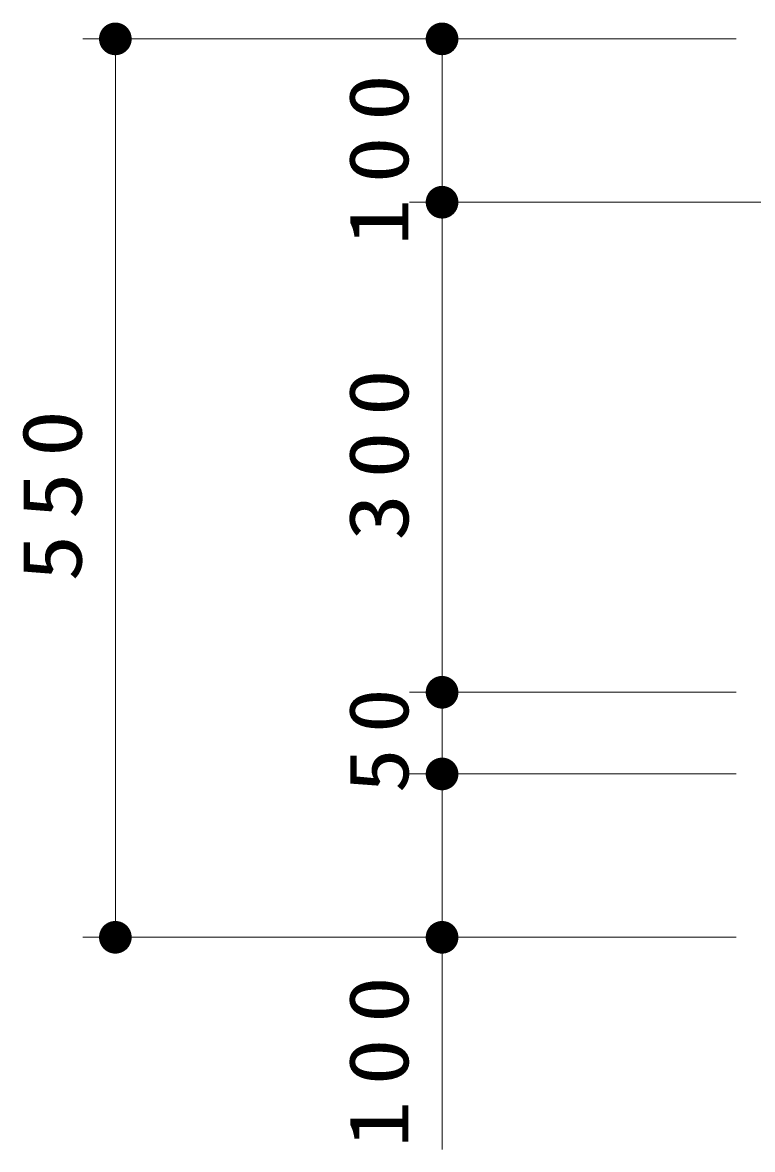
# Model space of a CAD drawing. Units: millimetres on the paper. Extents: x -385 to 0, y 0 to 267.
# Drawn here: x -210.72 to -188.38, y 192.74 to 227.24 of the extents above; entities that cross this region are included whole.
import ezdxf

# ---------------------------------------------------------------- set-up
doc = ezdxf.new("R2010")
doc.units = ezdxf.units.MM
doc.layers.add('LY_1', color=131, linetype='Continuous', lineweight=13)
doc.styles.add('ＭＳ ゴシック', font='')
doc.styles.get('ＭＳ ゴシック').set_extended_font_data('MS Gothic')

# ---------------------------------------------------------------- blocks, each defined once
blk = doc.blocks.new('filled_dot')
at = {"color": 0, "linetype": 'Continuous', "lineweight": -2, "const_width": 1.25}
blk.add_lwpolyline([(-0.625, 0, 1), (0.625, 0, 1)], format="xyb", close=True, dxfattribs=at)

msp = doc.modelspace()

# ---------------------------------------------------------------- linework, layer by layer
at = {"layer": 'LY_1', "color": 7}
for p, q in [((-198.881, 226.737), (-208.881, 226.737)), ((-207.881, 199.237), (-207.881, 226.737)), ((-188.881, 226.737), (-198.881, 226.737)), ((-197.881, 221.737), (-197.881, 226.737)), ((-186.381, 221.737), (-198.881, 221.737)), ((-197.881, 206.737), (-197.881, 221.737)), ((-188.881, 206.737), (-198.881, 206.737)), ((-197.881, 204.237), (-197.881, 206.737)), ((-188.881, 204.237), (-198.881, 204.237)), ((-197.881, 192.743), (-197.881, 204.237)), ((-198.881, 199.237), (-208.881, 199.237)), ((-188.881, 199.237), (-198.881, 199.237))]:
    msp.add_line(p, q, dxfattribs=at)

# ---------------------------------------------------------------- block references
at = {"layer": 'LY_1', "color": 7, "xscale": 0.4, "yscale": 0.4}
for p, rotation in [((-207.881, 226.737), 270), ((-197.881, 226.737), 270), ((-197.881, 221.737), 90), ((-197.881, 221.737), 270), ((-197.881, 206.737), 90), ((-197.881, 206.737), 270), ((-197.881, 204.237), 90), ((-197.881, 204.237), 270), ((-207.881, 199.237), 90), ((-197.881, 199.237), 90)]:
    msp.add_blockref('filled_dot', p, dxfattribs=dict(at, rotation=rotation))

# ---------------------------------------------------------------- texts
at = {"layer": 'LY_1', "color": 7, "char_height": 1.833, "attachment_point": 8, "rotation": 90, "style": 'ＭＳ ゴシック'}
for s, insert in [('\\T1.33;\\W1.15;100', (-198.881, 223.269)), ('\\T1.33;\\W1.15;300', (-198.881, 214.237)), ('\\T1.33;\\W1.15;550', (-208.881, 212.987)), ('\\T1.34;\\W1.1;50', (-198.881, 205.487)), ('\\T1.33;\\W1.15;100', (-198.881, 195.659))]:
    msp.add_mtext(s, dxfattribs=dict(at, insert=insert))

doc.saveas('drawing.dxf')
